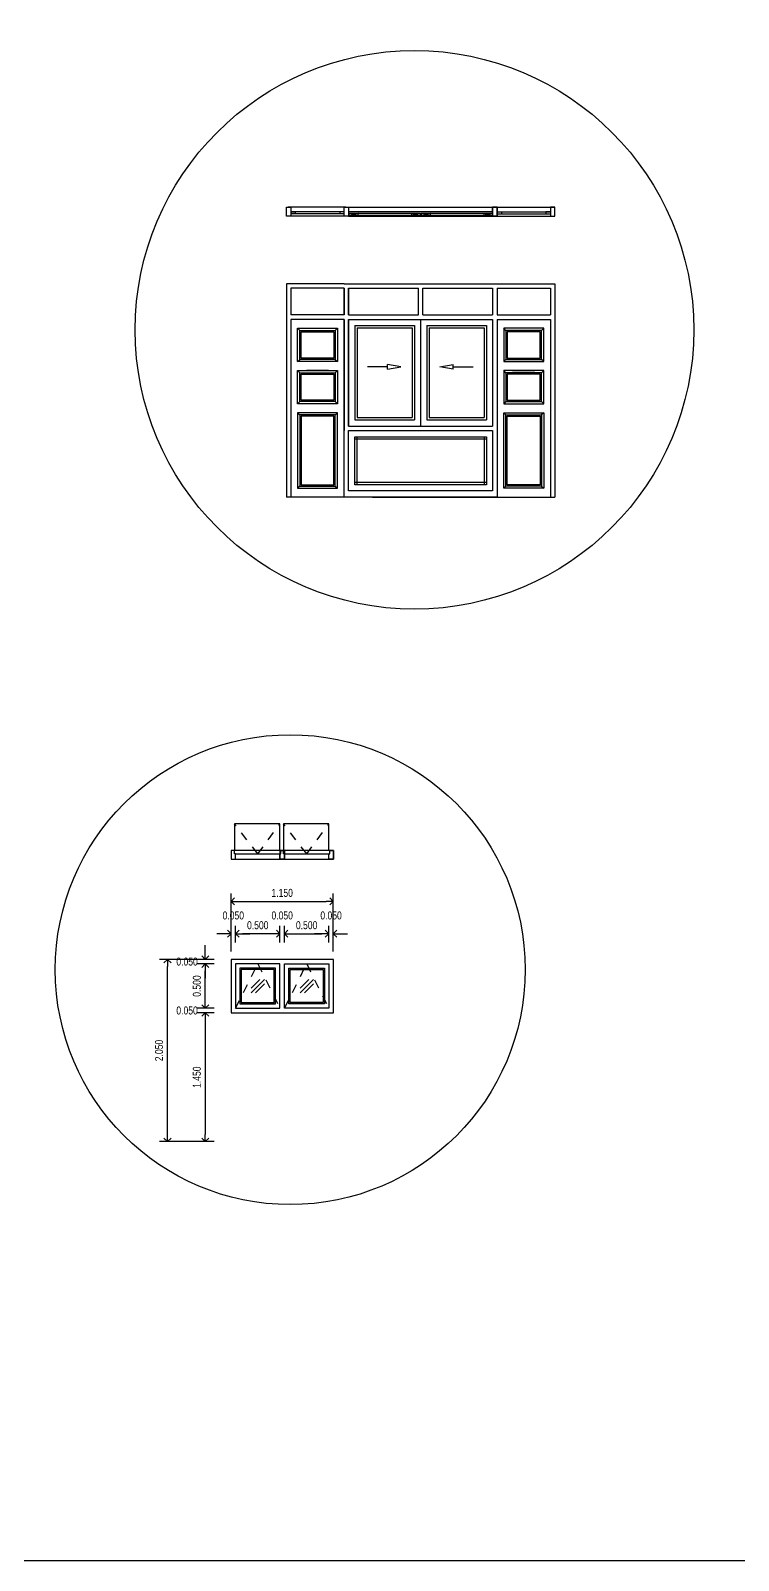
# Model space of a CAD drawing. Extents: x -287 to -119, y -973 to -362.
# Drawn here: x -249.55 to -241.59, y -502.55 to -485.34 of the extents above; entities that cross this region are included whole.
import ezdxf

# ---------------------------------------------------------------- set-up
doc = ezdxf.new("R2010")
doc.units = 0
doc.header["$MEASUREMENT"] = 0
doc.linetypes.add('HIDDEN', pattern=[0.375, 0.25, -0.125])
doc.linetypes.add('HIDDEN2', pattern=[0.1875, 0.125, -0.0625])
doc.layers.get('0').update_dxf_attribs({"linetype": 'CONTINUOUS'})
doc.layers.get('Defpoints').update_dxf_attribs({"linetype": 'CONTINUOUS'})
for name, color, linetype in [('D-W', 4, 'CONTINUOUS'), ('tree', 8, 'CONTINUOUS'), ('WAL', 7, 'CONTINUOUS')]:
    doc.layers.add(name, color=color, linetype=linetype)
doc.styles.add('RO', font='text-all.shx', dxfattribs={"width": 0.8})
doc.dimstyles.new('DT50', dxfattribs={"dimtxt": 0.09, "dimasz": 0.08, "dimexe": 0.09, "dimexo": 0.09, "dimgap": 0.05, "dimtad": 2, "dimtoh": 1, "dimdec": 3, "dimzin": 1, "dimdsep": 46, "dimtxsty": 'RO', "dimblk": 'OPEN90', "dimcen": 0.1, "dimclrd": 1, "dimclre": 9, "dimclrt": 6, "dimadec": 0, "dimazin": 0, "dimtfac": 1, "dimtdec": 3, "dimtofl": 0, "dimtmove": 2, "dimatfit": 3, "dimldrblk": 'OPEN90', "dimfxl": 1, "dimtolj": 1, "dimtzin": 0, "dimarcsym": 0})

# ---------------------------------------------------------------- blocks, each defined once
blk = doc.blocks.new('154')
at = {"layer": 'tree', "color": 8}
for p, q in [((-328.435, -551.197), (-328.435, -551.172)), ((-328.335, -551.172), (-328.435, -551.197)), ((-328.335, -551.197), (-328.435, -551.172)), ((-328.435, -551.172), (-327.636, -551.172)), ((-327.636, -551.197), (-328.435, -551.197)), ((-328.335, -551.197), (-328.335, -551.172)), ((-327.736, -551.172), (-327.636, -551.197)), ((-327.636, -551.172), (-327.736, -551.197)), ((-327.736, -551.172), (-327.736, -551.197)), ((-327.636, -551.172), (-327.636, -551.197)), ((-327.522, -551.172), (-327.622, -551.197)), ((-327.522, -551.197), (-327.622, -551.172)), ((-327.622, -551.197), (-327.622, -551.172)), ((-327.622, -551.172), (-326.822, -551.172)), ((-326.822, -551.197), (-327.622, -551.197)), ((-327.522, -551.197), (-327.522, -551.172)), ((-326.922, -551.172), (-326.822, -551.197)), ((-326.822, -551.172), (-326.922, -551.197)), ((-326.922, -551.172), (-326.922, -551.197))]:
    blk.add_line(p, q, dxfattribs=at)
for points in [[(-328.492, -551.105), (-328.442, -551.105), (-328.442, -551.205), (-328.492, -551.205)], [(-326.822, -551.105), (-326.772, -551.105), (-326.772, -551.205), (-326.822, -551.205)]]:
    blk.add_lwpolyline(points, close=True, dxfattribs=at)
at = {"layer": 'WAL'}
for p, q in [((-328.492, -551.105), (-326.772, -551.105)), ((-326.822, -551.155), (-328.442, -551.155)), ((-328.332, -551.105), (-327.132, -551.105)), ((-327.636, -551.172), (-327.636, -551.197)), ((-327.622, -551.197), (-327.622, -551.172)), ((-328.442, -551.205), (-326.822, -551.205))]:
    blk.add_line(p, q, dxfattribs=at)
blk = doc.blocks.new('12365')
at = {"layer": 'D-W', "color": 8}
for p, q in [((49.272, -570.891), (48.672, -570.891)), ((49.272, -570.916), (48.672, -570.916)), ((50.992, -570.891), (51.592, -570.891)), ((50.992, -570.916), (51.592, -570.916))]:
    blk.add_line(p, q, dxfattribs=at)
at = {"layer": 'WAL'}
for p, q in [((49.292, -570.841), (48.642, -570.841)), ((49.292, -570.941), (48.642, -570.941)), ((48.672, -570.891), (48.722, -570.891)), ((48.722, -570.891), (48.722, -570.916)), ((49.272, -570.891), (49.222, -570.891)), ((49.222, -570.891), (49.222, -570.916)), ((49.387, -570.941), (49.292, -570.941)), ((49.387, -570.941), (49.292, -570.941)), ((49.342, -570.841), (50.942, -570.841)), ((50.897, -570.941), (50.992, -570.941)), ((50.897, -570.941), (50.992, -570.941)), ((50.992, -570.841), (51.642, -570.841)), ((50.992, -570.891), (51.042, -570.891)), ((50.992, -570.941), (51.642, -570.941)), ((51.042, -570.891), (51.042, -570.916)), ((51.592, -570.891), (51.542, -570.891)), ((51.542, -570.891), (51.542, -570.916))]:
    blk.add_line(p, q, dxfattribs=at)
at = {"layer": 'WAL', "color": 4}
for points in [[(48.622, -570.841), (48.672, -570.841), (48.672, -570.941), (48.622, -570.941)], [(49.272, -570.841), (49.322, -570.841), (49.322, -570.941), (49.272, -570.941)], [(49.272, -570.841), (49.322, -570.841), (49.322, -570.941), (49.272, -570.941)], [(50.992, -570.841), (50.942, -570.841), (50.942, -570.941), (50.992, -570.941)], [(51.642, -570.841), (51.592, -570.841), (51.592, -570.941), (51.642, -570.941)]]:
    blk.add_lwpolyline(points, close=True, dxfattribs=at)
at = {"layer": 'WAL'}
blk.add_blockref('154', (377.764, -19.736), dxfattribs=at)
blk = doc.blocks.new('_ClosedBlank')
at = {"color": 0, "linetype": 'ByBlock', "lineweight": -2}
for p, q in [((-1, 0.17), (0, 0)), ((-1, 0.17), (-1, -0.17)), ((0, 0), (-1, -0.17))]:
    blk.add_line(p, q, dxfattribs=at)
blk = doc.blocks.new('_Open90')
at = {"color": 0, "linetype": 'ByBlock', "lineweight": -2}
for p, q in [((0, 0), (-1, 0)), ((-0.5, 0.5), (0, 0)), ((0, 0), (-0.5, -0.5))]:
    blk.add_line(p, q, dxfattribs=at)
blk = doc.blocks.new('*D78')
at = {"color": 9, "lineweight": -2, "ltscale": 0.25, "transparency": 16777216}
for p, q in [((-247.486, -496.387), (-247.676, -496.387)), ((-247.486, -497.837), (-247.676, -497.837))]:
    blk.add_line(p, q, dxfattribs=at)
at = {"color": 1, "lineweight": -2, "ltscale": 0.25, "transparency": 16777216}
blk.add_line((-247.586, -496.467), (-247.586, -497.757), dxfattribs=at)
at = {"layer": 'Defpoints', "color": 0, "ltscale": 0.25, "transparency": 16777216}
for p in [(-247.396, -496.387), (-247.586, -497.837), (-247.396, -497.837)]:
    blk.add_point(p, dxfattribs=at)
at = {"color": 1, "lineweight": -2, "ltscale": 0.25, "transparency": 16777216, "xscale": 0.08, "yscale": 0.08, "zscale": 0.08}
for p, rotation in [((-247.586, -496.387), 90), ((-247.586, -497.837), 270)]:
    blk.add_blockref('_Open90', p, dxfattribs=dict(at, rotation=rotation))
at = {"color": 6, "ltscale": 0.25, "transparency": 16777216, "insert": (-247.681, -497.112), "char_height": 0.09, "attachment_point": 5, "rotation": 90, "style": 'RO'}
blk.add_mtext('\\A1;1.450', dxfattribs=at)
blk = doc.blocks.new('*D79')
at = {"color": 1, "lineweight": -2, "ltscale": 0.25, "transparency": 16777216}
for p, q in [((-247.586, -496.257), (-247.586, -496.177)), ((-247.586, -496.467), (-247.586, -496.547))]:
    blk.add_line(p, q, dxfattribs=at)
at = {"color": 9, "lineweight": -2, "ltscale": 0.25, "transparency": 16777216}
for p, q in [((-247.486, -496.337), (-247.676, -496.337)), ((-247.486, -496.387), (-247.676, -496.387))]:
    blk.add_line(p, q, dxfattribs=at)
at = {"layer": 'Defpoints', "color": 0, "ltscale": 0.25, "transparency": 16777216}
for p in [(-247.586, -496.337), (-247.396, -496.337), (-247.396, -496.387)]:
    blk.add_point(p, dxfattribs=at)
at = {"color": 1, "lineweight": -2, "ltscale": 0.25, "transparency": 16777216, "xscale": 0.08, "yscale": 0.08, "zscale": 0.08}
for p, rotation in [((-247.586, -496.337), 270), ((-247.586, -496.387), 90)]:
    blk.add_blockref('_Open90', p, dxfattribs=dict(at, rotation=rotation))
at = {"color": 6, "ltscale": 0.25, "transparency": 16777216, "insert": (-247.791, -496.362), "char_height": 0.09, "attachment_point": 5, "style": 'RO'}
blk.add_mtext('\\A1;0.050', dxfattribs=at)
blk = doc.blocks.new('*D80')
at = {"color": 9, "lineweight": -2, "ltscale": 0.25, "transparency": 16777216}
for p, q in [((-247.486, -495.837), (-247.676, -495.837)), ((-247.486, -496.337), (-247.676, -496.337))]:
    blk.add_line(p, q, dxfattribs=at)
at = {"color": 1, "lineweight": -2, "ltscale": 0.25, "transparency": 16777216}
blk.add_line((-247.586, -496.257), (-247.586, -495.917), dxfattribs=at)
at = {"layer": 'Defpoints', "color": 0, "ltscale": 0.25, "transparency": 16777216}
for p in [(-247.586, -495.837), (-247.396, -495.837), (-247.396, -496.337)]:
    blk.add_point(p, dxfattribs=at)
at = {"color": 1, "lineweight": -2, "ltscale": 0.25, "transparency": 16777216, "xscale": 0.08, "yscale": 0.08, "zscale": 0.08}
for p, rotation in [((-247.586, -495.837), 90), ((-247.586, -496.337), 270)]:
    blk.add_blockref('_Open90', p, dxfattribs=dict(at, rotation=rotation))
at = {"color": 6, "ltscale": 0.25, "transparency": 16777216, "insert": (-247.681, -496.087), "char_height": 0.09, "attachment_point": 5, "rotation": 90, "style": 'RO'}
blk.add_mtext('\\A1;0.500', dxfattribs=at)
blk = doc.blocks.new('*D81')
at = {"color": 9, "lineweight": -2, "ltscale": 0.25, "transparency": 16777216}
for p, q in [((-247.486, -495.787), (-247.676, -495.787)), ((-247.486, -495.837), (-247.676, -495.837))]:
    blk.add_line(p, q, dxfattribs=at)
at = {"color": 1, "lineweight": -2, "ltscale": 0.25, "transparency": 16777216}
for p, q in [((-247.586, -495.707), (-247.586, -495.627)), ((-247.586, -495.917), (-247.586, -495.997))]:
    blk.add_line(p, q, dxfattribs=at)
at = {"layer": 'Defpoints', "color": 0, "ltscale": 0.25, "transparency": 16777216}
for p in [(-247.586, -495.787), (-247.396, -495.787), (-247.396, -495.837)]:
    blk.add_point(p, dxfattribs=at)
at = {"color": 1, "lineweight": -2, "ltscale": 0.25, "transparency": 16777216, "xscale": 0.08, "yscale": 0.08, "zscale": 0.08}
for p, rotation in [((-247.586, -495.787), 270), ((-247.586, -495.837), 90)]:
    blk.add_blockref('_Open90', p, dxfattribs=dict(at, rotation=rotation))
at = {"color": 6, "ltscale": 0.25, "transparency": 16777216, "insert": (-247.791, -495.812), "char_height": 0.09, "attachment_point": 5, "style": 'RO'}
blk.add_mtext('\\A1;0.050', dxfattribs=at)
blk = doc.blocks.new('*D82')
at = {"color": 9, "lineweight": -2, "ltscale": 0.25, "transparency": 16777216}
for p, q in [((-247.486, -495.787), (-248.101, -495.787)), ((-247.486, -497.837), (-248.101, -497.837))]:
    blk.add_line(p, q, dxfattribs=at)
at = {"color": 1, "lineweight": -2, "ltscale": 0.25, "transparency": 16777216}
blk.add_line((-248.011, -497.757), (-248.011, -495.867), dxfattribs=at)
at = {"layer": 'Defpoints', "color": 0, "ltscale": 0.25, "transparency": 16777216}
for p in [(-248.011, -495.787), (-247.396, -495.787), (-247.396, -497.837)]:
    blk.add_point(p, dxfattribs=at)
at = {"color": 1, "lineweight": -2, "ltscale": 0.25, "transparency": 16777216, "xscale": 0.08, "yscale": 0.08, "zscale": 0.08}
for p, rotation in [((-248.011, -495.787), 90), ((-248.011, -497.837), 270)]:
    blk.add_blockref('_Open90', p, dxfattribs=dict(at, rotation=rotation))
at = {"color": 6, "ltscale": 0.25, "transparency": 16777216, "insert": (-248.106, -496.812), "char_height": 0.09, "attachment_point": 5, "rotation": 90, "style": 'RO'}
blk.add_mtext('\\A1;2.050', dxfattribs=at)
blk = doc.blocks.new('gl')
at = {"color": 5}
for p, q in [((-0.075, -0.075), (0.075, 0.075)), ((-0.075, -0.025), (0.025, 0.075)), ((-0.025, -0.075), (0.075, 0.025))]:
    blk.add_line(p, q, dxfattribs=at)
blk = doc.blocks.new('*D83')
at = {"color": 9, "lineweight": -2, "ltscale": 0.25, "transparency": 16777216}
for p, q in [((-246.746, -495.597), (-246.746, -495.408)), ((-246.696, -495.597), (-246.696, -495.408))]:
    blk.add_line(p, q, dxfattribs=at)
at = {"color": 1, "lineweight": -2, "ltscale": 0.25, "transparency": 16777216}
for p, q in [((-246.826, -495.498), (-246.906, -495.498)), ((-246.616, -495.498), (-246.536, -495.498))]:
    blk.add_line(p, q, dxfattribs=at)
at = {"layer": 'Defpoints', "color": 0, "ltscale": 0.25, "transparency": 16777216}
for p in [(-246.746, -495.498), (-246.746, -495.687), (-246.696, -495.687)]:
    blk.add_point(p, dxfattribs=at)
at = {"color": 1, "lineweight": -2, "ltscale": 0.25, "transparency": 16777216, "xscale": 0.08, "yscale": 0.08, "zscale": 0.08}
for p, rotation in [((-246.746, -495.498), 359.9999999999349), ((-246.696, -495.498), 179.9999999999349)]:
    blk.add_blockref('_Open90', p, dxfattribs=dict(at, rotation=rotation))
at = {"color": 6, "ltscale": 0.25, "transparency": 16777216, "insert": (-246.721, -495.293), "char_height": 0.09, "attachment_point": 5, "style": 'RO'}
blk.add_mtext('\\A1;0.050', dxfattribs=at)
blk = doc.blocks.new('*D84')
at = {"color": 9, "lineweight": -2, "ltscale": 0.25, "transparency": 16777216}
for p, q in [((-247.246, -495.597), (-247.246, -495.408)), ((-246.746, -495.597), (-246.746, -495.408))]:
    blk.add_line(p, q, dxfattribs=at)
at = {"color": 1, "lineweight": -2, "ltscale": 0.25, "transparency": 16777216}
blk.add_line((-246.826, -495.498), (-247.166, -495.498), dxfattribs=at)
at = {"layer": 'Defpoints', "color": 0, "ltscale": 0.25, "transparency": 16777216}
for p in [(-247.246, -495.498), (-247.246, -495.687), (-246.746, -495.687)]:
    blk.add_point(p, dxfattribs=at)
at = {"color": 1, "lineweight": -2, "ltscale": 0.25, "transparency": 16777216, "xscale": 0.08, "yscale": 0.08, "zscale": 0.08}
for p, rotation in [((-247.246, -495.498), 179.9999999999349), ((-246.746, -495.498), 359.9999999999349)]:
    blk.add_blockref('_Open90', p, dxfattribs=dict(at, rotation=rotation))
at = {"color": 6, "ltscale": 0.25, "transparency": 16777216, "insert": (-246.996, -495.403), "char_height": 0.09, "attachment_point": 5, "style": 'RO'}
blk.add_mtext('\\A1;0.500', dxfattribs=at)
blk = doc.blocks.new('*D85')
at = {"color": 9, "lineweight": -2, "ltscale": 0.25, "transparency": 16777216}
for p, q in [((-247.296, -495.597), (-247.296, -495.408)), ((-247.246, -495.597), (-247.246, -495.408))]:
    blk.add_line(p, q, dxfattribs=at)
at = {"color": 1, "lineweight": -2, "ltscale": 0.25, "transparency": 16777216}
for p, q in [((-247.376, -495.498), (-247.456, -495.498)), ((-247.166, -495.498), (-247.086, -495.498))]:
    blk.add_line(p, q, dxfattribs=at)
at = {"layer": 'Defpoints', "color": 0, "ltscale": 0.25, "transparency": 16777216}
for p in [(-247.296, -495.498), (-247.296, -495.687), (-247.246, -495.687)]:
    blk.add_point(p, dxfattribs=at)
at = {"color": 1, "lineweight": -2, "ltscale": 0.25, "transparency": 16777216, "xscale": 0.08, "yscale": 0.08, "zscale": 0.08}
for p, rotation in [((-247.296, -495.498), 359.9999999999349), ((-247.246, -495.498), 179.9999999999349)]:
    blk.add_blockref('_Open90', p, dxfattribs=dict(at, rotation=rotation))
at = {"color": 6, "ltscale": 0.25, "transparency": 16777216, "insert": (-247.271, -495.293), "char_height": 0.09, "attachment_point": 5, "style": 'RO'}
blk.add_mtext('\\A1;0.050', dxfattribs=at)
blk = doc.blocks.new('*D86')
at = {"color": 9, "lineweight": -2, "ltscale": 0.25, "transparency": 16777216}
for p, q in [((-246.696, -495.597), (-246.696, -495.408)), ((-246.196, -495.597), (-246.196, -495.408))]:
    blk.add_line(p, q, dxfattribs=at)
at = {"color": 1, "lineweight": -2, "ltscale": 0.25, "transparency": 16777216}
blk.add_line((-246.616, -495.498), (-246.276, -495.498), dxfattribs=at)
at = {"layer": 'Defpoints', "color": 0, "ltscale": 0.25, "transparency": 16777216}
for p in [(-246.196, -495.498), (-246.696, -495.687), (-246.196, -495.687)]:
    blk.add_point(p, dxfattribs=at)
at = {"color": 1, "lineweight": -2, "ltscale": 0.25, "transparency": 16777216, "xscale": 0.08, "yscale": 0.08, "zscale": 0.08, "rotation": 180}
blk.add_blockref('_Open90', (-246.696, -495.498), dxfattribs=at)
at = {"color": 1, "lineweight": -2, "ltscale": 0.25, "transparency": 16777216, "xscale": 0.08, "yscale": 0.08, "zscale": 0.08}
blk.add_blockref('_Open90', (-246.196, -495.498), dxfattribs=at)
at = {"color": 6, "ltscale": 0.25, "transparency": 16777216, "insert": (-246.446, -495.403), "char_height": 0.09, "attachment_point": 5, "style": 'RO'}
blk.add_mtext('\\A1;0.500', dxfattribs=at)
blk = doc.blocks.new('*D87')
at = {"color": 9, "lineweight": -2, "ltscale": 0.25, "transparency": 16777216}
for p, q in [((-246.196, -495.597), (-246.196, -495.408)), ((-246.146, -495.597), (-246.146, -495.408))]:
    blk.add_line(p, q, dxfattribs=at)
at = {"color": 1, "lineweight": -2, "ltscale": 0.25, "transparency": 16777216}
for p, q in [((-246.276, -495.498), (-246.356, -495.498)), ((-246.066, -495.498), (-245.986, -495.498))]:
    blk.add_line(p, q, dxfattribs=at)
at = {"layer": 'Defpoints', "color": 0, "ltscale": 0.25, "transparency": 16777216}
for p in [(-246.146, -495.498), (-246.196, -495.687), (-246.146, -495.687)]:
    blk.add_point(p, dxfattribs=at)
at = {"color": 1, "lineweight": -2, "ltscale": 0.25, "transparency": 16777216, "xscale": 0.08, "yscale": 0.08, "zscale": 0.08}
blk.add_blockref('_Open90', (-246.196, -495.498), dxfattribs=at)
at = {"color": 1, "lineweight": -2, "ltscale": 0.25, "transparency": 16777216, "xscale": 0.08, "yscale": 0.08, "zscale": 0.08, "rotation": 180}
blk.add_blockref('_Open90', (-246.146, -495.498), dxfattribs=at)
at = {"color": 6, "ltscale": 0.25, "transparency": 16777216, "insert": (-246.171, -495.293), "char_height": 0.09, "attachment_point": 5, "style": 'RO'}
blk.add_mtext('\\A1;0.050', dxfattribs=at)
blk = doc.blocks.new('*D88')
at = {"color": 9, "lineweight": -2, "transparency": 16777216}
for p, q in [((-247.296, -495.697), (-247.296, -495.044)), ((-246.146, -495.697), (-246.146, -495.044))]:
    blk.add_line(p, q, dxfattribs=at)
at = {"color": 1, "lineweight": -2, "transparency": 16777216}
blk.add_line((-247.216, -495.134), (-246.226, -495.134), dxfattribs=at)
at = {"layer": 'Defpoints', "color": 0, "transparency": 16777216}
for p in [(-246.146, -495.134), (-247.296, -495.787), (-246.146, -495.787)]:
    blk.add_point(p, dxfattribs=at)
at = {"color": 1, "lineweight": -2, "transparency": 16777216, "xscale": 0.08, "yscale": 0.08, "zscale": 0.08, "rotation": 180}
blk.add_blockref('_Open90', (-247.296, -495.134), dxfattribs=at)
at = {"color": 1, "lineweight": -2, "transparency": 16777216, "xscale": 0.08, "yscale": 0.08, "zscale": 0.08}
blk.add_blockref('_Open90', (-246.146, -495.134), dxfattribs=at)
at = {"color": 6, "transparency": 16777216, "insert": (-246.721, -495.039), "char_height": 0.09, "attachment_point": 5, "style": 'RO'}
blk.add_mtext('\\A1;1.150', dxfattribs=at)

msp = doc.modelspace()

# ---------------------------------------------------------------- linework, layer by layer
at = {"color": 7}
for p, q in [((-246.7457, -494.2613), (-247.2557, -494.2613)), ((-247.2557, -494.2613), (-247.2557, -494.5613)), ((-246.7457, -494.5613), (-246.7457, -494.2613)), ((-246.1957, -494.2613), (-246.7057, -494.2613)), ((-246.7057, -494.2613), (-246.7057, -494.5613)), ((-246.1957, -494.5613), (-246.1957, -494.2613))]:
    msp.add_line(p, q, dxfattribs=at)
at = {"color": 15, "linetype": 'HIDDEN', "ltscale": 0.1}
for p, q in [((-246.9957, -494.6013), (-247.2557, -494.2613)), ((-246.9957, -494.6013), (-246.7457, -494.2613)), ((-246.4457, -494.6013), (-246.7057, -494.2613)), ((-246.4457, -494.6013), (-246.1957, -494.2613))]:
    msp.add_line(p, q, dxfattribs=at)
at = {"color": 15}
for p, q in [((-247.2457, -494.6013), (-246.7457, -494.6013)), ((-246.6957, -494.6013), (-246.1957, -494.6013))]:
    msp.add_line(p, q, dxfattribs=at)
at = {"color": 7}
for points in [[(-247.2557, -494.5613), (-247.2957, -494.5613), (-247.2957, -494.6613), (-247.2457, -494.6613), (-247.2457, -494.6013), (-247.2557, -494.6013)], [(-246.7357, -494.5613), (-246.6957, -494.5613), (-246.6957, -494.6613), (-246.7457, -494.6613), (-246.7457, -494.6013), (-246.7357, -494.6013)], [(-246.7057, -494.5613), (-246.7457, -494.5613), (-246.7457, -494.6613), (-246.6957, -494.6613), (-246.6957, -494.6013), (-246.7057, -494.6013)], [(-246.1857, -494.5613), (-246.1457, -494.5613), (-246.1457, -494.6613), (-246.1957, -494.6613), (-246.1957, -494.6013), (-246.1857, -494.6013)]]:
    msp.add_lwpolyline(points, close=True, dxfattribs=at)
for points in [[(-246.6957, -494.6613), (-246.6957, -494.5613), (-247.2957, -494.5613), (-247.2957, -494.6613)], [(-246.1457, -494.6613), (-246.1457, -494.5613), (-246.7457, -494.5613), (-246.7457, -494.6613)]]:
    msp.add_lwpolyline(points, close=True)
at = {"ltscale": 0.25}
msp.add_lwpolyline([(-247.2957, -496.3873), (-246.1457, -496.3873), (-246.1457, -495.7873), (-247.2957, -495.7873)], close=True, dxfattribs=at)
at = {"color": 8, "ltscale": 0.25}
for points in [[(-247.2457, -496.3373), (-246.7457, -496.3373), (-246.7457, -495.8373), (-247.2457, -495.8373)], [(-246.1957, -496.3373), (-246.6957, -496.3373), (-246.6957, -495.8373), (-246.1957, -495.8373)]]:
    msp.add_lwpolyline(points, close=True, dxfattribs=at)
at = {"color": 1, "linetype": 'HIDDEN2', "ltscale": 0.5}
for points in [[(-247.2457, -496.3373), (-246.9957, -495.8373), (-246.7457, -496.3373)], [(-246.6957, -496.3373), (-246.4457, -495.8373), (-246.1957, -496.3373)]]:
    msp.add_lwpolyline(points, dxfattribs=at)
at = {"color": 15}
for points in [[(-247.1957, -496.2873), (-246.7957, -496.2873), (-246.7957, -495.8873), (-247.1957, -495.8873)], [(-246.2457, -496.2873), (-246.6457, -496.2873), (-246.6457, -495.8873), (-246.2457, -495.8873)]]:
    msp.add_lwpolyline(points, close=True, dxfattribs=at)
at = {"color": 5}
for points in [[(-247.1807, -496.2723), (-246.8107, -496.2723), (-246.8107, -495.9023), (-247.1807, -495.9023)], [(-246.2607, -496.2723), (-246.6307, -496.2723), (-246.6307, -495.9023), (-246.2607, -495.9023)]]:
    msp.add_lwpolyline(points, close=True, dxfattribs=at)
at = {"layer": 'D-W'}
for p, q in [((-245.2037, -488.1876), (-244.3037, -488.1876)), ((-246.6237, -488.2376), (-246.6237, -488.5376)), ((-243.7037, -488.2376), (-243.7037, -488.5376)), ((-246.6737, -488.5376), (-246.6737, -490.5876)), ((-243.6537, -488.5376), (-243.6537, -490.5876)), ((-246.6237, -488.5876), (-246.6237, -490.5876)), ((-246.5487, -488.6876), (-246.0987, -488.6876)), ((-246.5487, -489.0626), (-246.5487, -488.6876)), ((-246.0987, -488.6876), (-246.0987, -489.0626)), ((-244.3037, -488.5876), (-244.3037, -490.5876)), ((-243.7787, -488.6876), (-244.2287, -488.6876)), ((-244.2287, -488.6876), (-244.2287, -489.0626)), ((-243.7787, -489.0626), (-243.7787, -488.6876)), ((-243.7037, -488.5876), (-243.7037, -490.5876)), ((-246.0987, -489.0626), (-246.5487, -489.0626)), ((-244.2287, -489.0626), (-243.7787, -489.0626)), ((-246.5487, -489.1626), (-246.0987, -489.1626)), ((-246.5487, -489.5376), (-246.5487, -489.1626)), ((-246.1987, -489.1626), (-246.4487, -489.1626)), ((-246.0987, -489.1626), (-246.0987, -489.5376)), ((-243.7787, -489.1626), (-244.2287, -489.1626)), ((-244.2287, -489.1626), (-244.2287, -489.5376)), ((-244.1287, -489.1626), (-243.8787, -489.1626)), ((-243.7787, -489.5376), (-243.7787, -489.1626)), ((-246.0987, -489.5376), (-246.5487, -489.5376)), ((-244.2287, -489.5376), (-243.7787, -489.5376)), ((-246.0987, -489.6376), (-246.5487, -489.6376)), ((-246.5487, -489.6376), (-246.5487, -490.4876)), ((-246.0987, -490.4876), (-246.0987, -489.6376)), ((-244.2287, -490.4876), (-244.2287, -489.6376)), ((-244.2287, -489.6376), (-243.7787, -489.6376)), ((-243.7787, -489.6376), (-243.7787, -490.4876)), ((-246.5487, -490.4876), (-246.0987, -490.4876)), ((-244.3037, -490.5876), (-245.2037, -490.5876)), ((-243.7787, -490.4876), (-244.2287, -490.4876))]:
    msp.add_line(p, q, dxfattribs=at)
at = {"layer": 'D-W', "color": 8}
for p, q in [((-246.5237, -488.7126), (-246.5487, -488.6876)), ((-246.5237, -488.7126), (-246.1237, -488.7126)), ((-246.5237, -489.0376), (-246.5237, -488.7126)), ((-246.5087, -488.7276), (-246.1387, -488.7276)), ((-246.5087, -489.0226), (-246.5087, -488.7276)), ((-246.1387, -488.7276), (-246.1387, -489.0226)), ((-246.1237, -488.7126), (-246.0987, -488.6876)), ((-246.1237, -488.7126), (-246.1237, -489.0376)), ((-244.2037, -488.7126), (-244.2287, -488.6876)), ((-243.8037, -488.7126), (-244.2037, -488.7126)), ((-244.2037, -488.7126), (-244.2037, -489.0376)), ((-243.8187, -488.7276), (-244.1887, -488.7276)), ((-244.1887, -488.7276), (-244.1887, -489.0226)), ((-243.8187, -489.0226), (-243.8187, -488.7276)), ((-243.8037, -488.7126), (-243.7787, -488.6876)), ((-243.8037, -489.0376), (-243.8037, -488.7126)), ((-246.5487, -489.0626), (-246.5237, -489.0376)), ((-246.1237, -489.0376), (-246.5237, -489.0376)), ((-246.1387, -489.0226), (-246.5087, -489.0226)), ((-246.1237, -489.0376), (-246.0987, -489.0626)), ((-244.2037, -489.0376), (-244.2287, -489.0626)), ((-244.2037, -489.0376), (-243.8037, -489.0376)), ((-244.1887, -489.0226), (-243.8187, -489.0226)), ((-243.7787, -489.0626), (-243.8037, -489.0376)), ((-246.5237, -489.1876), (-246.5487, -489.1626)), ((-246.5237, -489.1876), (-246.1237, -489.1876)), ((-246.5237, -489.5126), (-246.5237, -489.1876)), ((-246.5087, -489.2026), (-246.1387, -489.2026)), ((-246.5087, -489.4976), (-246.5087, -489.2026)), ((-246.1387, -489.2026), (-246.1387, -489.4976)), ((-246.1237, -489.1876), (-246.0987, -489.1626)), ((-246.1237, -489.1876), (-246.1237, -489.5126)), ((-244.2037, -489.1876), (-244.2287, -489.1626)), ((-243.8037, -489.1876), (-244.2037, -489.1876)), ((-244.2037, -489.1876), (-244.2037, -489.5126)), ((-243.8187, -489.2026), (-244.1887, -489.2026)), ((-244.1887, -489.2026), (-244.1887, -489.4976)), ((-243.8187, -489.4976), (-243.8187, -489.2026)), ((-243.8037, -489.1876), (-243.7787, -489.1626)), ((-243.8037, -489.5126), (-243.8037, -489.1876)), ((-246.5487, -489.5376), (-246.5237, -489.5126)), ((-246.1237, -489.5126), (-246.5237, -489.5126)), ((-246.1387, -489.4976), (-246.5087, -489.4976)), ((-246.1237, -489.5126), (-246.0987, -489.5376)), ((-244.2037, -489.5126), (-244.2287, -489.5376)), ((-244.2037, -489.5126), (-243.8037, -489.5126)), ((-244.1887, -489.4976), (-243.8187, -489.4976)), ((-243.7787, -489.5376), (-243.8037, -489.5126)), ((-246.5487, -489.6376), (-246.5237, -489.6626)), ((-246.1237, -489.6626), (-246.5237, -489.6626)), ((-246.5237, -489.6626), (-246.5237, -490.4626)), ((-246.1387, -489.6776), (-246.5087, -489.6776)), ((-246.5087, -489.6776), (-246.5087, -490.4476)), ((-246.1387, -490.4476), (-246.1387, -489.6776)), ((-246.1237, -489.6626), (-246.0987, -489.6376)), ((-246.1237, -490.4626), (-246.1237, -489.6626)), ((-244.2037, -489.6626), (-244.2287, -489.6376)), ((-244.2037, -490.4626), (-244.2037, -489.6626)), ((-244.2037, -489.6626), (-243.8037, -489.6626)), ((-244.1887, -490.4476), (-244.1887, -489.6776)), ((-244.1887, -489.6776), (-243.8187, -489.6776)), ((-243.8187, -489.6776), (-243.8187, -490.4476)), ((-243.7787, -489.6376), (-243.8037, -489.6626)), ((-243.8037, -489.6626), (-243.8037, -490.4626)), ((-246.5087, -490.4476), (-246.1387, -490.4476)), ((-243.8187, -490.4476), (-244.1887, -490.4476)), ((-246.5237, -490.4626), (-246.5487, -490.4876)), ((-246.5237, -490.4626), (-246.1237, -490.4626)), ((-246.1237, -490.4626), (-246.0987, -490.4876)), ((-244.2037, -490.4626), (-244.2287, -490.4876)), ((-243.8037, -490.4626), (-244.2037, -490.4626)), ((-243.8037, -490.4626), (-243.7787, -490.4876))]:
    msp.add_line(p, q, dxfattribs=at)
at = {"layer": 'WAL'}
for p, q in [((-246.6737, -488.1876), (-246.6737, -490.5876)), ((-246.0237, -488.1876), (-246.6737, -488.1876)), ((-246.0237, -488.1876), (-244.3037, -488.1876)), ((-246.0237, -488.1876), (-244.3037, -488.1876)), ((-246.0237, -488.1876), (-244.3037, -488.1876)), ((-244.3037, -488.1876), (-243.6537, -488.1876)), ((-243.6537, -488.1876), (-243.6537, -490.5876)), ((-246.0237, -488.2376), (-246.6237, -488.2376)), ((-246.0237, -488.2376), (-246.0237, -488.5376)), ((-246.0237, -488.5376), (-246.0237, -488.2376)), ((-245.9737, -488.2376), (-245.9737, -488.5376)), ((-245.9737, -488.5376), (-245.9737, -488.2376)), ((-245.9737, -488.2376), (-245.1887, -488.2376)), ((-245.1887, -488.5376), (-245.1887, -488.2376)), ((-245.1387, -488.5376), (-245.1387, -488.2376)), ((-245.1387, -488.2376), (-244.3537, -488.2376)), ((-244.3537, -488.2376), (-244.3537, -488.5376)), ((-244.3037, -488.2376), (-244.3037, -488.5376)), ((-244.3037, -488.2376), (-244.3037, -488.5376)), ((-244.3037, -488.2376), (-244.3037, -488.5376)), ((-244.3037, -488.2376), (-243.7037, -488.2376)), ((-246.0237, -488.5376), (-246.6237, -488.5376)), ((-245.9737, -488.5376), (-245.1887, -488.5376)), ((-245.1387, -488.5376), (-244.3537, -488.5376)), ((-244.3037, -488.5376), (-243.7037, -488.5376)), ((-246.0237, -488.5876), (-246.6237, -488.5876)), ((-246.0237, -490.5876), (-246.0237, -488.5876)), ((-246.0237, -488.5876), (-246.0237, -489.8376)), ((-245.9737, -488.5876), (-244.3537, -488.5876)), ((-245.9737, -489.7876), (-245.9737, -488.5876)), ((-244.3537, -488.5876), (-244.3537, -489.7876)), ((-244.3037, -488.5876), (-244.3037, -490.5176)), ((-244.3037, -488.5876), (-244.3037, -489.8376)), ((-244.3037, -488.5876), (-244.3037, -490.5876)), ((-244.3037, -488.5876), (-243.7037, -488.5876)), ((-245.9737, -489.8376), (-244.3537, -489.8376)), ((-245.9737, -490.5176), (-245.9737, -489.8376)), ((-244.3537, -489.8376), (-244.3537, -490.5176)), ((-246.0237, -490.5876), (-246.6737, -490.5876)), ((-244.6237, -490.5876), (-246.0237, -490.5876)), ((-244.3537, -490.5176), (-245.9737, -490.5176)), ((-245.7037, -490.5876), (-244.3037, -490.5876)), ((-244.3037, -490.5876), (-243.6537, -490.5876))]:
    msp.add_line(p, q, dxfattribs=at)
at = {"layer": 'WAL', "color": 8}
for p, q in [((-245.9737, -489.7876), (-245.9737, -488.5876)), ((-245.9737, -488.5876), (-245.9737, -489.7876)), ((-245.9037, -488.6576), (-245.9037, -489.7176)), ((-245.9037, -488.6576), (-245.2337, -488.6576)), ((-245.8787, -488.6826), (-245.2587, -488.6826)), ((-245.8787, -488.6826), (-245.8787, -489.6926)), ((-245.2587, -488.6826), (-245.2587, -489.6926)), ((-245.2337, -488.6576), (-245.2337, -489.7176)), ((-245.1637, -488.5876), (-245.1637, -489.7876)), ((-245.0937, -488.6576), (-245.0937, -489.7176)), ((-245.0937, -488.6576), (-244.4237, -488.6576)), ((-245.0687, -488.6826), (-245.0687, -489.6926)), ((-245.0687, -488.6826), (-244.4487, -488.6826)), ((-244.4487, -488.6826), (-244.4487, -489.6926)), ((-244.4237, -488.6576), (-244.4237, -489.7176)), ((-244.3537, -488.5876), (-244.3537, -489.7876)), ((-245.9037, -489.7176), (-245.2337, -489.7176)), ((-245.8787, -489.6926), (-245.2587, -489.6926)), ((-245.0937, -489.7176), (-244.4237, -489.7176)), ((-245.0687, -489.6926), (-244.4487, -489.6926)), ((-245.9737, -489.7876), (-244.3537, -489.7876)), ((-245.9037, -490.4476), (-245.9037, -489.9076)), ((-245.9037, -489.9076), (-244.4237, -489.9076)), ((-245.9037, -489.9326), (-244.4237, -489.9326)), ((-245.8787, -490.4476), (-245.8787, -489.9076)), ((-244.4487, -489.9076), (-244.4487, -490.4476)), ((-244.4237, -489.9076), (-244.4237, -490.4476)), ((-244.4237, -490.4226), (-245.9037, -490.4226)), ((-244.4237, -490.4476), (-245.9037, -490.4476))]:
    msp.add_line(p, q, dxfattribs=at)
at = {"layer": 'WAL'}
msp.add_lwpolyline([(-219.7123, -471.5639), (-264.5167, -471.5639), (-264.5167, -502.5477), (-219.7123, -502.5477)], close=True, dxfattribs=at)
at = {"layer": 'WAL', "color": 8, "extrusion": (0, 0, -1)}
msp.add_lwpolyline([(245.5378, -489.1219), (245.7597, -489.1219)], dxfattribs=at)
at = {"layer": 'WAL', "color": 8}
msp.add_lwpolyline([(-244.7965, -489.1219), (-244.5746, -489.1219)], dxfattribs=at)
at = {"layer": 'WAL'}
for centre, radius in [((-245.2328, -488.7048), 3.1417), ((-246.6307, -495.9023), 2.6427)]:
    msp.add_circle(centre, radius, dxfattribs=at)

# ---------------------------------------------------------------- block references
at = {"color": 8}
for p in [(-246.9957, -496.0873), (-246.4457, -496.0873)]:
    msp.add_blockref('gl', p, dxfattribs=at)
at = {"layer": 'WAL'}
msp.add_blockref('12365', (-295.2957, 83.5144), dxfattribs=at)
at = {"layer": 'WAL', "color": 8, "extrusion": (0, 0, -1), "xscale": 0.1499999999999773, "yscale": 0.1499999999999773, "zscale": 0.1499999999999773, "rotation": 180}
msp.add_blockref('_ClosedBlank', (245.3878, -489.1219), dxfattribs=at)
at = {"layer": 'WAL', "color": 8, "xscale": 0.1499999999999773, "yscale": 0.1499999999999773, "zscale": 0.1499999999999773, "rotation": 180}
msp.add_blockref('_ClosedBlank', (-244.9465, -489.1219), dxfattribs=at)

# ---------------------------------------------------------------- dimensions: what is measured, and where the dimension line sits
dim = msp.add_linear_dim(base=(-246.1457, -495.1342), p1=(-247.2957, -495.7873), p2=(-246.1457, -495.7873), dimstyle='DT50')
dim.commit()
dim.dimension.update_dxf_attribs({"geometry": '*D88', "text_midpoint": (-246.7207, -495.0392)})
at = {"ltscale": 0.25}
for base, p1, p2, angle, picture, middle in [((-247.2957, -495.4975), (-247.2457, -495.6873), (-247.2957, -495.6873), 180, '*D85', (-247.2707, -495.2925)), ((-246.7457, -495.4975), (-246.6957, -495.6873), (-246.7457, -495.6873), 180, '*D83', (-246.7207, -495.2925)), ((-246.1457, -495.4975), (-246.1957, -495.6873), (-246.1457, -495.6873), 0, '*D87', (-246.1707, -495.2925)), ((-247.2457, -495.4975), (-246.7457, -495.6873), (-247.2457, -495.6873), 180, '*D84', (-246.9957, -495.4025)), ((-246.1957, -495.4975), (-246.6957, -495.6873), (-246.1957, -495.6873), 0, '*D86', (-246.4457, -495.4025)), ((-248.0107, -495.7873), (-247.3957, -497.8373), (-247.3957, -495.7873), 90, '*D82', (-248.1057, -496.8123)), ((-247.5856, -495.7873), (-247.3957, -495.8373), (-247.3957, -495.7873), 90, '*D81', (-247.7906, -495.8123)), ((-247.5856, -495.8373), (-247.3957, -496.3373), (-247.3957, -495.8373), 90, '*D80', (-247.6806, -496.0873)), ((-247.5856, -496.3373), (-247.3957, -496.3873), (-247.3957, -496.3373), 90, '*D79', (-247.7906, -496.3623)), ((-247.5856, -497.8373), (-247.3957, -496.3873), (-247.3957, -497.8373), 90, '*D78', (-247.6806, -497.1123))]:
    dim = msp.add_linear_dim(base=base, p1=p1, p2=p2, angle=angle, dimstyle='DT50', dxfattribs=at)
    dim.commit()
    dim.dimension.update_dxf_attribs({"geometry": picture, "text_midpoint": middle})

doc.saveas('drawing.dxf')
